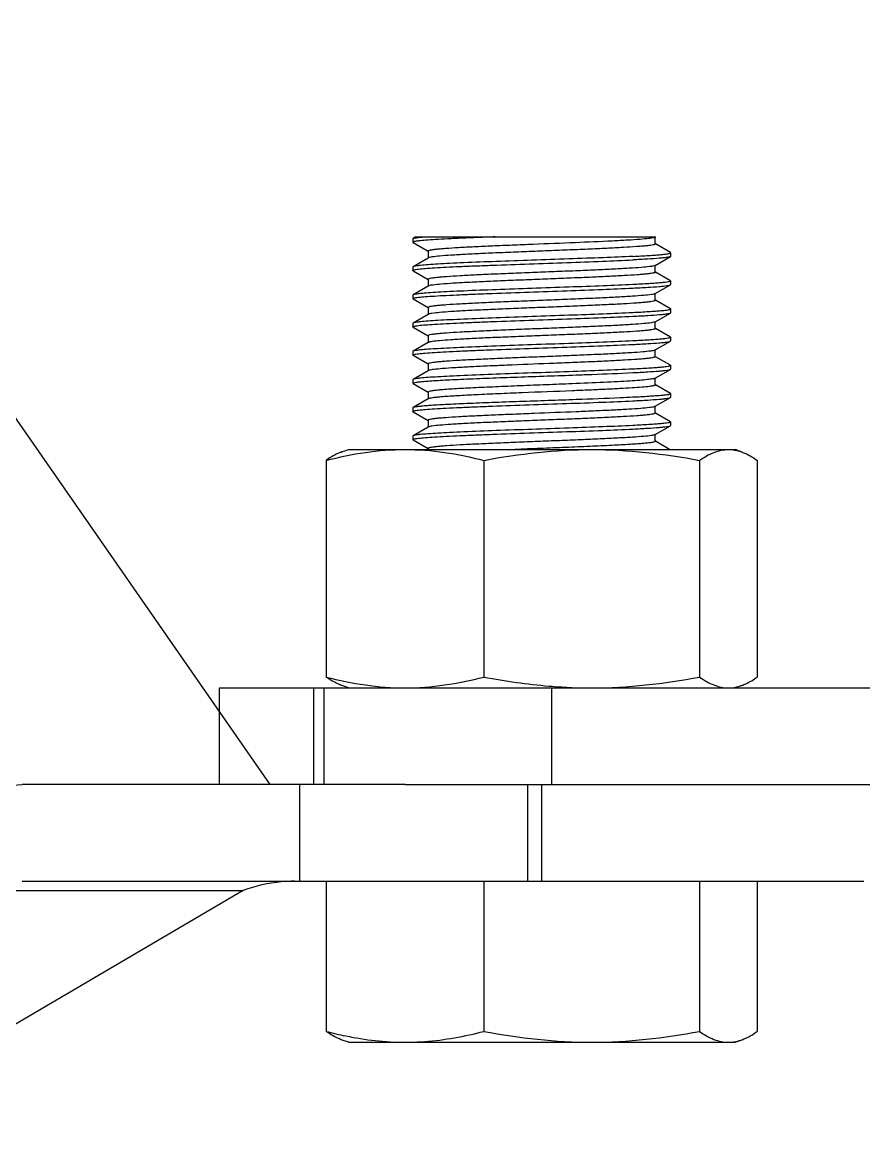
# Model space of a CAD drawing. Extents: x 1031190 to 1725648, y 733081 to 1571294.
# Drawn here: x 1169845 to 1170452, y 1251487 to 1252285 of the extents above; entities that cross this region are included whole.
import ezdxf

# ---------------------------------------------------------------- set-up
doc = ezdxf.new("R2010")
doc.units = 0
doc.header["$LTSCALE"] = 1000
doc.header["$MEASUREMENT"] = 0
doc.styles.get("Standard").update_dxf_attribs({"font": 'gbenor.shx', "bigfont": 'gbcbig.shx'})
doc.dimstyles.get("Standard").update_dxf_attribs({"dimtxt": 0.18, "dimasz": 0.18, "dimexe": 0.18, "dimexo": 0.0625, "dimgap": 0.09, "dimtad": 0, "dimtih": 1, "dimtoh": 1, "dimdec": 4, "dimzin": 0, "dimdsep": 46, "dimtxsty": 'Standard', "dimcen": 0.09, "dimadec": 0, "dimazin": 0, "dimtfac": 1, "dimtdec": 4, "dimtofl": 0, "dimtmove": 0, "dimatfit": 3, "dimfxl": 0, "dimtolj": 1, "dimtzin": 0, "dimarcsym": 0})

msp = doc.modelspace()

# ---------------------------------------------------------------- linework, layer by layer
at = {"linetype": 'Continuous'}
for p, q in [((1170129.12, 1252129.97), (1170127.11, 1252128.81)), ((1170129.12, 1252129.97), (1170302.11, 1252129.97)), ((1170301.57, 1252129.65), (1170302.12, 1252129.97)), ((1170301.76, 1252124.79), (1170301.76, 1252129.76)), ((1170126.94, 1252128.62), (1170127.11, 1252128.81)), ((1170126.94, 1252128.62), (1170126.94, 1252126.08)), ((1170127.11, 1252125.89), (1170137.93, 1252119.63)), ((1170312.62, 1252118.65), (1170301.81, 1252124.88)), ((1170137.97, 1252114.74), (1170127.11, 1252108.48)), ((1170137.97, 1252119.71), (1170137.97, 1252114.74)), ((1170138.17, 1252114.85), (1170137.97, 1252114.74)), ((1170301.76, 1252109.44), (1170312.63, 1252115.72)), ((1170312.79, 1252118.45), (1170312.62, 1252118.65)), ((1170312.79, 1252115.92), (1170312.63, 1252115.72)), ((1170312.79, 1252118.45), (1170312.79, 1252115.92)), ((1170127.11, 1252108.48), (1170126.94, 1252108.29)), ((1170126.94, 1252108.29), (1170126.94, 1252105.75)), ((1170127.11, 1252105.56), (1170126.94, 1252105.75)), ((1170127.11, 1252105.56), (1170137.93, 1252099.3)), ((1170301.57, 1252109.33), (1170301.76, 1252109.44)), ((1170301.76, 1252104.46), (1170301.76, 1252109.44)), ((1170137.97, 1252099.38), (1170137.97, 1252094.41)), ((1170312.62, 1252098.32), (1170301.81, 1252104.55)), ((1170312.62, 1252098.32), (1170312.79, 1252098.12)), ((1170312.79, 1252098.12), (1170312.79, 1252095.59)), ((1170137.97, 1252094.41), (1170127.11, 1252088.16)), ((1170138.17, 1252094.52), (1170137.97, 1252094.41)), ((1170138.44, 1252094.65), (1170138.17, 1252094.52)), ((1170301.76, 1252089.11), (1170312.63, 1252095.39)), ((1170312.63, 1252095.39), (1170312.79, 1252095.59)), ((1170127.11, 1252088.16), (1170126.94, 1252087.96)), ((1170126.94, 1252087.96), (1170126.94, 1252085.43)), ((1170127.11, 1252085.23), (1170126.94, 1252085.43)), ((1170127.11, 1252085.23), (1170137.93, 1252078.97)), ((1170301.57, 1252089), (1170301.76, 1252089.11)), ((1170301.76, 1252084.14), (1170301.76, 1252089.11)), ((1170312.62, 1252077.99), (1170301.81, 1252084.22)), ((1170137.97, 1252074.08), (1170127.11, 1252067.83)), ((1170137.97, 1252079.05), (1170137.97, 1252074.08)), ((1170138.17, 1252074.19), (1170137.97, 1252074.08)), ((1170301.76, 1252068.78), (1170312.63, 1252075.07)), ((1170312.62, 1252077.99), (1170312.79, 1252077.8)), ((1170312.63, 1252075.07), (1170312.79, 1252075.26)), ((1170312.79, 1252077.8), (1170312.79, 1252075.26)), ((1170127.11, 1252067.83), (1170126.94, 1252067.63)), ((1170126.94, 1252067.63), (1170126.94, 1252065.1)), ((1170301.57, 1252068.67), (1170301.76, 1252068.78)), ((1170301.76, 1252063.81), (1170301.76, 1252068.78)), ((1170127.11, 1252064.9), (1170126.94, 1252065.1)), ((1170127.11, 1252064.9), (1170137.93, 1252058.64)), ((1170137.97, 1252058.73), (1170137.97, 1252053.76)), ((1170312.62, 1252057.66), (1170301.81, 1252063.89)), ((1170312.62, 1252057.66), (1170312.79, 1252057.47)), ((1170137.97, 1252053.76), (1170127.11, 1252047.5)), ((1170138.17, 1252053.87), (1170137.97, 1252053.76)), ((1170301.76, 1252048.45), (1170312.63, 1252054.74)), ((1170312.63, 1252054.74), (1170312.79, 1252054.93)), ((1170312.79, 1252057.47), (1170312.79, 1252054.93)), ((1170127.11, 1252047.5), (1170126.94, 1252047.3)), ((1170126.94, 1252047.3), (1170126.94, 1252044.77)), ((1170127.11, 1252044.57), (1170126.94, 1252044.77)), ((1170127.11, 1252044.57), (1170137.93, 1252038.32)), ((1170301.57, 1252048.34), (1170301.45, 1252048.28)), ((1170301.57, 1252048.34), (1170301.76, 1252048.45)), ((1170301.76, 1252043.48), (1170301.76, 1252048.45)), ((1170312.62, 1252037.34), (1170301.81, 1252043.56)), ((1170137.97, 1252038.4), (1170137.97, 1252033.43)), ((1170301.76, 1252028.12), (1170312.63, 1252034.41)), ((1170312.62, 1252037.34), (1170312.79, 1252037.14)), ((1170312.63, 1252034.41), (1170312.79, 1252034.61)), ((1170312.79, 1252037.14), (1170312.79, 1252034.61)), ((1170127.11, 1252027.17), (1170126.94, 1252026.98)), ((1170126.94, 1252026.98), (1170126.94, 1252024.44)), ((1170137.97, 1252033.43), (1170127.11, 1252027.17)), ((1170138.17, 1252033.54), (1170137.97, 1252033.43)), ((1170301.57, 1252028.01), (1170301.76, 1252028.12)), ((1170301.76, 1252023.15), (1170301.76, 1252028.12)), ((1170127.11, 1252024.25), (1170126.94, 1252024.44)), ((1170127.11, 1252024.25), (1170137.93, 1252017.99)), ((1170137.97, 1252018.07), (1170137.97, 1252013.1)), ((1170312.62, 1252017.01), (1170301.81, 1252023.24)), ((1170137.97, 1252013.1), (1170127.11, 1252006.84)), ((1170138.17, 1252013.21), (1170137.97, 1252013.1)), ((1170301.76, 1252007.8), (1170312.63, 1252014.08)), ((1170312.62, 1252017.01), (1170312.79, 1252016.81)), ((1170312.63, 1252014.08), (1170312.79, 1252014.28)), ((1170312.79, 1252016.81), (1170312.79, 1252014.28)), ((1170127.11, 1252006.84), (1170126.94, 1252006.65)), ((1170126.94, 1252006.65), (1170126.94, 1252004.11)), ((1170127.11, 1252003.92), (1170126.94, 1252004.11)), ((1170127.11, 1252003.92), (1170137.93, 1251997.66)), ((1170301.57, 1252007.69), (1170301.76, 1252007.8)), ((1170301.76, 1252002.82), (1170301.76, 1252007.8)), ((1170312.62, 1251996.68), (1170301.81, 1252002.91)), ((1170137.97, 1251997.74), (1170137.97, 1251992.77)), ((1170312.62, 1251996.68), (1170312.79, 1251996.48)), ((1170312.63, 1251993.75), (1170312.79, 1251993.95)), ((1170312.79, 1251996.48), (1170312.79, 1251993.95)), ((1170127.11, 1251986.52), (1170126.94, 1251986.32)), ((1170126.94, 1251986.32), (1170126.94, 1251983.79)), ((1170137.97, 1251992.77), (1170127.11, 1251986.52)), ((1170138.17, 1251992.88), (1170137.97, 1251992.77)), ((1170301.57, 1251987.36), (1170301.76, 1251987.47)), ((1170301.76, 1251987.47), (1170312.63, 1251993.75)), ((1170301.76, 1251982.5), (1170301.76, 1251987.47)), ((1170127.11, 1251983.59), (1170126.94, 1251983.79)), ((1170127.11, 1251983.59), (1170137.93, 1251977.33)), ((1170312.13, 1251976.64), (1170301.81, 1251982.58)), ((1170075.35, 1251974.77), (1170080.47, 1251976.64)), ((1170080.47, 1251976.64), (1170359.26, 1251976.64)), ((1170137.97, 1251977.41), (1170137.97, 1251976.64)), ((1170364.39, 1251974.77), (1170359.26, 1251976.64)), ((1170064.39, 1251968.79), (1170064.39, 1251812.57)), ((1170178.21, 1251968.79), (1170178.21, 1251812.57)), ((1170333.68, 1251968.79), (1170333.68, 1251812.57)), ((1170375.34, 1251968.79), (1170375.34, 1251812.57)), ((1169987.55, 1251804.72), (1170510.27, 1251804.72)), ((1169987.55, 1251735.03), (1169987.55, 1251804.72)), ((1170055.59, 1251735.03), (1170055.59, 1251804.72)), ((1170062.77, 1251804.72), (1170062.77, 1251735.03)), ((1170080.47, 1251804.72), (1170075.35, 1251806.59)), ((1170227.04, 1251804.72), (1170227.04, 1251735.03)), ((1170359.26, 1251804.72), (1170364.39, 1251806.59)), ((1170121.57, 1251735.03), (1169845.17, 1251735.03)), ((1170045.44, 1251665.33), (1170045.44, 1251735.03)), ((1170121.57, 1251735.03), (1170510.27, 1251735.03)), ((1170209.72, 1251735.03), (1170209.72, 1251665.33)), ((1170219.87, 1251665.33), (1170219.87, 1251735.03)), ((1169845.17, 1251665.33), (1170452.19, 1251665.33)), ((1170064.39, 1251665.33), (1170064.39, 1251557.02)), ((1170178.21, 1251665.33), (1170178.21, 1251557.02)), ((1170333.68, 1251665.33), (1170333.68, 1251557.02)), ((1170375.34, 1251665.33), (1170375.34, 1251557.02)), ((1170004.66, 1251658.53), (1169712.57, 1251487.42)), ((1169833.56, 1251658.53), (1170004.66, 1251658.53)), ((1170080.47, 1251549.17), (1170075.35, 1251551.04)), ((1170080.48, 1251549.17), (1170359.26, 1251549.17)), ((1170359.26, 1251549.17), (1170364.39, 1251551.04))]:
    msp.add_line(p, q, dxfattribs=at)
for centre, radius, start, end in [((1170257.56, 1252191.84), 387.17, 265.19353, 265.48987), ((1170256.14, 1252171.48), 366.76, 265.46181, 269.96998)]:
    msp.add_arc(centre, radius, start, end, dxfattribs=at)
for points, knots in [([(1170186.36, 1252129.97), (1170182.16, 1252129.81), (1170174.11, 1252129.5), (1170162.64, 1252129.03), (1170152.46, 1252128.55), (1170143.79, 1252128.08), (1170136.85, 1252127.61), (1170132.18, 1252127.2), (1170129.47, 1252126.85), (1170128.12, 1252126.61), (1170127.39, 1252126.43), (1170126.94, 1252126.2), (1170126.94, 1252126.08)], [0, 0, 0, 0, 0.211213, 0.405075, 0.577151, 0.723639, 0.84124, 0.927369, 0.958032, 0.980246, 0.994009, 1, 1, 1, 1]), ([(1170127.11, 1252128.81), (1170127.37, 1252128.97), (1170128.22, 1252129.16), (1170130.82, 1252129.61), (1170133.16, 1252129.82), (1170134.95, 1252129.97)], [0, 0, 0, 0, 0.115704, 0.32127, 1, 1, 1, 1]), ([(1170300.84, 1252129.39), (1170299.63, 1252129.07), (1170296.26, 1252128.66), (1170289.95, 1252128.08), (1170281.19, 1252127.51), (1170265.6, 1252126.67), (1170242.86, 1252125.7), (1170218.78, 1252124.75), (1170198.89, 1252123.96), (1170184.73, 1252123.37), (1170171.79, 1252122.78), (1170160.52, 1252122.19), (1170152.36, 1252121.68), (1170146.97, 1252121.25), (1170143.84, 1252120.95), (1170141.42, 1252120.67), (1170139.58, 1252120.37), (1170138.6, 1252120.14), (1170137.97, 1252119.87), (1170137.97, 1252119.71)], [0, 0, 0, 0, 0.022892, 0.062149, 0.116485, 0.184035, 0.349034, 0.53441, 0.626761, 0.714589, 0.794837, 0.864719, 0.921811, 0.944929, 0.96415, 0.979322, 0.990328, 0.997134, 1, 1, 1, 1]), ([(1170301.57, 1252129.65), (1170301.53, 1252129.63), (1170301.29, 1252129.51), (1170301.04, 1252129.44), (1170300.84, 1252129.39)], [0, 0, 0, 0, 0.189122, 1, 1, 1, 1]), ([(1170126.94, 1252126.08), (1170126.94, 1252126.05), (1170126.99, 1252125.96), (1170127.06, 1252125.91), (1170127.11, 1252125.89)], [0, 0, 0, 0, 0.399347, 1, 1, 1, 1]), ([(1170301.76, 1252124.79), (1170301.76, 1252124.63), (1170301.09, 1252124.35), (1170300.07, 1252124.12), (1170298.13, 1252123.81), (1170295.57, 1252123.52), (1170292.28, 1252123.21), (1170286.6, 1252122.77), (1170278.04, 1252122.25), (1170266.24, 1252121.64), (1170252.74, 1252121.04), (1170238.02, 1252120.43), (1170222.64, 1252119.82), (1170207.16, 1252119.21), (1170192.15, 1252118.6), (1170178.15, 1252117.99), (1170165.69, 1252117.39), (1170155.21, 1252116.8), (1170147.13, 1252116.19), (1170141.99, 1252115.71), (1170139.32, 1252115.23), (1170138.45, 1252115.01), (1170138.17, 1252114.85)], [0, 0, 0, 0, 0.002979, 0.01011, 0.021657, 0.037568, 0.057721, 0.081935, 0.141646, 0.214533, 0.297927, 0.388772, 0.483731, 0.57932, 0.672029, 0.758455, 0.835426, 0.900125, 0.95019, 0.983823, 0.994112, 1, 1, 1, 1]), ([(1170285.58, 1252115.91), (1170278.48, 1252115.56), (1170263.08, 1252114.91), (1170238.84, 1252114.03), (1170213.05, 1252113.14), (1170187.81, 1252112.25), (1170168.08, 1252111.48), (1170154.12, 1252110.84), (1170145.53, 1252110.39), (1170138.48, 1252109.93), (1170133.06, 1252109.52), (1170129.5, 1252109.03), (1170127.63, 1252108.79), (1170127.11, 1252108.48)], [0, 0, 0, 0, 0.134252, 0.291373, 0.458536, 0.622095, 0.768682, 0.831793, 0.886343, 0.931217, 0.965509, 0.98855, 1, 1, 1, 1]), ([(1170285.58, 1252115.91), (1170289.43, 1252116.1), (1170294.85, 1252116.39), (1170301.56, 1252116.84), (1170305.46, 1252117.15), (1170308.48, 1252117.45), (1170310.8, 1252117.75), (1170311.97, 1252118.01), (1170312.79, 1252118.27), (1170312.79, 1252118.45)], [0, 0, 0, 0, 0.42187, 0.59314, 0.735705, 0.848286, 0.929875, 0.980006, 1, 1, 1, 1]), ([(1170312.63, 1252115.72), (1170312.36, 1252115.57), (1170311.49, 1252115.37), (1170309.86, 1252115.08), (1170307.48, 1252114.81), (1170302.9, 1252114.38), (1170295.51, 1252113.89), (1170289.17, 1252113.55), (1170285.58, 1252113.38)], [0, 0, 0, 0, 0.034368, 0.095688, 0.183981, 0.298624, 0.6033, 1, 1, 1, 1]), ([(1170126.94, 1252105.75), (1170126.94, 1252105.87), (1170127.36, 1252106.09), (1170128.07, 1252106.27), (1170129.36, 1252106.51), (1170131.98, 1252106.85), (1170136.46, 1252107.25), (1170143.14, 1252107.71), (1170151.5, 1252108.17), (1170161.33, 1252108.64), (1170172.43, 1252109.11), (1170189.04, 1252109.75), (1170211.01, 1252110.53), (1170237.47, 1252111.44), (1170262.41, 1252112.35), (1170278.28, 1252113.02), (1170285.58, 1252113.38)], [0, 0, 0, 0, 0.002173, 0.007141, 0.015151, 0.026213, 0.057299, 0.099789, 0.152784, 0.215146, 0.28553, 0.362415, 0.528944, 0.700408, 0.86206, 1, 1, 1, 1]), ([(1170301.57, 1252109.33), (1170301.29, 1252109.16), (1170300.42, 1252108.95), (1170297.75, 1252108.47), (1170292.62, 1252107.98), (1170284.53, 1252107.38), (1170274.06, 1252106.79), (1170261.6, 1252106.18), (1170247.6, 1252105.58), (1170232.59, 1252104.97), (1170217.1, 1252104.36), (1170201.72, 1252103.75), (1170187.01, 1252103.14), (1170173.5, 1252102.53), (1170161.7, 1252101.93), (1170153.13, 1252101.4), (1170147.46, 1252100.96), (1170144.16, 1252100.66), (1170141.61, 1252100.37), (1170139.66, 1252100.06), (1170138.64, 1252099.82), (1170137.97, 1252099.55), (1170137.97, 1252099.38)], [0, 0, 0, 0, 0.005873, 0.016149, 0.049758, 0.099805, 0.164491, 0.241457, 0.327882, 0.420596, 0.516193, 0.611164, 0.702021, 0.785429, 0.858328, 0.91805, 0.94227, 0.962424, 0.97834, 0.989887, 0.997022, 1, 1, 1, 1]), ([(1170301.76, 1252104.46), (1170301.76, 1252104.3), (1170301.11, 1252104.03), (1170300.11, 1252103.8), (1170298.22, 1252103.49), (1170295.72, 1252103.2), (1170292.51, 1252102.9), (1170286.97, 1252102.47), (1170278.59, 1252101.95), (1170267.05, 1252101.36), (1170253.81, 1252100.76), (1170239.35, 1252100.16), (1170224.2, 1252099.55), (1170208.89, 1252098.95), (1170193.97, 1252098.35), (1170179.98, 1252097.75), (1170167.42, 1252097.15), (1170156.75, 1252096.55), (1170148.32, 1252096), (1170142.49, 1252095.38), (1170139.43, 1252095.01), (1170138.44, 1252094.65)], [0, 0, 0, 0, 0.002924, 0.0099, 0.021186, 0.036743, 0.056446, 0.080134, 0.138588, 0.210032, 0.291918, 0.381318, 0.475031, 0.569704, 0.661945, 0.748452, 0.826132, 0.892206, 0.944323, 0.980649, 1, 1, 1, 1]), ([(1170312.79, 1252098.12), (1170312.79, 1252097.94), (1170311.97, 1252097.69), (1170310.8, 1252097.43), (1170308.48, 1252097.12), (1170305.46, 1252096.82), (1170301.55, 1252096.51), (1170294.85, 1252096.06), (1170289.43, 1252095.77), (1170285.58, 1252095.58)], [0, 0, 0, 0, 0.020035, 0.0702, 0.151811, 0.264397, 0.406958, 0.578212, 1, 1, 1, 1]), ([(1170126.94, 1252085.43), (1170126.94, 1252085.54), (1170127.37, 1252085.76), (1170128.07, 1252085.94), (1170129.37, 1252086.18), (1170131.98, 1252086.52), (1170136.47, 1252086.93), (1170143.15, 1252087.38), (1170151.51, 1252087.85), (1170161.34, 1252088.31), (1170172.43, 1252088.78), (1170189.05, 1252089.43), (1170211.02, 1252090.2), (1170237.47, 1252091.12), (1170262.42, 1252092.02), (1170278.28, 1252092.69), (1170285.58, 1252093.05)], [0, 0, 0, 0, 0.002178, 0.007152, 0.015169, 0.026237, 0.057333, 0.09983, 0.15283, 0.215192, 0.285574, 0.362456, 0.52898, 0.700433, 0.86207, 1, 1, 1, 1]), ([(1170285.58, 1252095.58), (1170278.48, 1252095.23), (1170263.08, 1252094.59), (1170238.84, 1252093.7), (1170213.05, 1252092.81), (1170187.82, 1252091.92), (1170168.08, 1252091.15), (1170154.12, 1252090.51), (1170145.53, 1252090.06), (1170138.48, 1252089.6), (1170133.06, 1252089.2), (1170129.5, 1252088.7), (1170127.63, 1252088.46), (1170127.11, 1252088.16)], [0, 0, 0, 0, 0.134248, 0.291365, 0.458529, 0.622083, 0.768673, 0.831788, 0.88634, 0.931214, 0.965507, 0.988548, 1, 1, 1, 1]), ([(1170285.58, 1252093.05), (1170289.17, 1252093.23), (1170295.51, 1252093.56), (1170302.9, 1252094.06), (1170307.48, 1252094.48), (1170309.86, 1252094.75), (1170311.49, 1252095.04), (1170312.36, 1252095.24), (1170312.63, 1252095.39)], [0, 0, 0, 0, 0.396702, 0.701374, 0.816021, 0.904313, 0.965635, 1, 1, 1, 1]), ([(1170301.57, 1252089), (1170301.29, 1252088.84), (1170300.42, 1252088.62), (1170297.75, 1252088.14), (1170292.62, 1252087.65), (1170284.53, 1252087.05), (1170274.06, 1252086.46), (1170261.6, 1252085.85), (1170247.6, 1252085.25), (1170232.59, 1252084.64), (1170217.1, 1252084.03), (1170201.72, 1252083.42), (1170187.01, 1252082.81), (1170173.5, 1252082.2), (1170161.7, 1252081.6), (1170153.13, 1252081.07), (1170147.46, 1252080.64), (1170144.16, 1252080.33), (1170141.61, 1252080.04), (1170139.66, 1252079.73), (1170138.64, 1252079.49), (1170137.97, 1252079.22), (1170137.97, 1252079.05)], [0, 0, 0, 0, 0.005875, 0.016149, 0.049759, 0.099805, 0.164492, 0.241457, 0.327882, 0.420594, 0.516191, 0.611162, 0.702019, 0.785427, 0.858326, 0.918049, 0.942268, 0.962424, 0.978338, 0.989888, 0.99702, 1, 1, 1, 1]), ([(1170301.76, 1252084.14), (1170301.76, 1252083.97), (1170301.09, 1252083.7), (1170300.07, 1252083.46), (1170298.13, 1252083.15), (1170295.57, 1252082.86), (1170292.28, 1252082.55), (1170286.6, 1252082.12), (1170278.04, 1252081.59), (1170266.24, 1252080.99), (1170252.74, 1252080.38), (1170238.02, 1252079.77), (1170222.64, 1252079.16), (1170207.16, 1252078.55), (1170192.15, 1252077.94), (1170178.15, 1252077.34), (1170165.69, 1252076.73), (1170155.21, 1252076.14), (1170147.13, 1252075.54), (1170141.99, 1252075.05), (1170139.32, 1252074.57), (1170138.45, 1252074.36), (1170138.17, 1252074.19)], [0, 0, 0, 0, 0.002979, 0.01011, 0.021657, 0.037569, 0.057721, 0.081935, 0.141646, 0.214533, 0.297927, 0.388772, 0.483732, 0.579321, 0.67203, 0.758455, 0.835427, 0.900125, 0.95019, 0.983823, 0.994112, 1, 1, 1, 1]), ([(1170285.58, 1252075.26), (1170278.48, 1252074.91), (1170263.08, 1252074.26), (1170238.84, 1252073.37), (1170213.05, 1252072.48), (1170187.82, 1252071.59), (1170168.08, 1252070.82), (1170154.12, 1252070.18), (1170145.53, 1252069.73), (1170138.48, 1252069.27), (1170133.06, 1252068.87), (1170129.5, 1252068.37), (1170127.63, 1252068.13), (1170127.11, 1252067.83)], [0, 0, 0, 0, 0.134249, 0.291363, 0.458528, 0.622088, 0.768678, 0.831792, 0.886344, 0.931218, 0.96551, 0.98855, 1, 1, 1, 1]), ([(1170312.79, 1252077.8), (1170312.79, 1252077.61), (1170311.97, 1252077.36), (1170310.8, 1252077.1), (1170308.48, 1252076.79), (1170305.46, 1252076.49), (1170301.55, 1252076.18), (1170294.85, 1252075.73), (1170289.43, 1252075.45), (1170285.58, 1252075.26)], [0, 0, 0, 0, 0.020036, 0.070205, 0.151815, 0.264402, 0.40696, 0.57821, 1, 1, 1, 1]), ([(1170285.58, 1252072.72), (1170289.17, 1252072.9), (1170295.51, 1252073.24), (1170302.9, 1252073.73), (1170307.48, 1252074.15), (1170309.86, 1252074.43), (1170311.49, 1252074.71), (1170312.36, 1252074.91), (1170312.63, 1252075.07)], [0, 0, 0, 0, 0.396701, 0.701381, 0.816026, 0.904316, 0.965635, 1, 1, 1, 1]), ([(1170126.94, 1252065.1), (1170126.94, 1252065.21), (1170127.37, 1252065.44), (1170128.07, 1252065.61), (1170129.36, 1252065.85), (1170131.98, 1252066.19), (1170136.46, 1252066.6), (1170143.15, 1252067.05), (1170151.5, 1252067.52), (1170161.33, 1252067.98), (1170172.43, 1252068.45), (1170189.05, 1252069.1), (1170211.02, 1252069.88), (1170237.47, 1252070.79), (1170262.42, 1252071.7), (1170278.28, 1252072.36), (1170285.58, 1252072.72)], [0, 0, 0, 0, 0.002176, 0.007147, 0.015161, 0.026226, 0.057318, 0.099812, 0.152812, 0.215177, 0.285562, 0.362446, 0.528971, 0.70043, 0.86207, 1, 1, 1, 1]), ([(1170301.57, 1252068.67), (1170301.29, 1252068.51), (1170300.42, 1252068.29), (1170297.75, 1252067.81), (1170292.62, 1252067.33), (1170284.53, 1252066.72), (1170274.06, 1252066.13), (1170261.6, 1252065.53), (1170247.6, 1252064.92), (1170232.59, 1252064.31), (1170217.1, 1252063.7), (1170201.72, 1252063.09), (1170187.01, 1252062.48), (1170173.5, 1252061.87), (1170161.7, 1252061.27), (1170153.13, 1252060.75), (1170147.46, 1252060.31), (1170144.16, 1252060), (1170141.61, 1252059.71), (1170139.66, 1252059.4), (1170138.64, 1252059.16), (1170137.97, 1252058.89), (1170137.97, 1252058.73)], [0, 0, 0, 0, 0.005873, 0.016149, 0.049758, 0.099805, 0.164491, 0.241456, 0.327881, 0.420594, 0.516191, 0.611162, 0.702019, 0.785427, 0.858327, 0.918049, 0.942268, 0.962424, 0.978339, 0.989888, 0.997022, 1, 1, 1, 1]), ([(1170301.76, 1252063.81), (1170301.76, 1252063.65), (1170301.09, 1252063.37), (1170300.07, 1252063.13), (1170298.13, 1252062.82), (1170295.57, 1252062.53), (1170292.28, 1252062.23), (1170286.6, 1252061.79), (1170278.04, 1252061.26), (1170266.24, 1252060.66), (1170252.74, 1252060.05), (1170238.02, 1252059.45), (1170222.64, 1252058.84), (1170207.16, 1252058.23), (1170192.15, 1252057.62), (1170178.15, 1252057.01), (1170165.69, 1252056.4), (1170155.21, 1252055.81), (1170147.13, 1252055.21), (1170141.99, 1252054.72), (1170139.32, 1252054.24), (1170138.45, 1252054.03), (1170138.17, 1252053.87)], [0, 0, 0, 0, 0.002979, 0.010111, 0.021657, 0.037569, 0.057721, 0.081936, 0.141647, 0.214533, 0.297928, 0.388772, 0.483731, 0.57932, 0.672029, 0.758454, 0.835426, 0.900125, 0.95019, 0.983823, 0.99411, 1, 1, 1, 1]), ([(1170126.94, 1252044.77), (1170126.94, 1252044.88), (1170127.36, 1252045.11), (1170128.07, 1252045.28), (1170129.36, 1252045.53), (1170131.98, 1252045.86), (1170136.46, 1252046.27), (1170143.14, 1252046.73), (1170151.5, 1252047.19), (1170161.33, 1252047.66), (1170172.43, 1252048.13), (1170189.04, 1252048.77), (1170211.01, 1252049.55), (1170237.47, 1252050.46), (1170262.41, 1252051.37), (1170278.28, 1252052.03), (1170285.58, 1252052.39)], [0, 0, 0, 0, 0.002173, 0.007141, 0.015152, 0.026215, 0.057302, 0.099793, 0.152787, 0.215148, 0.285531, 0.362416, 0.528944, 0.700406, 0.862059, 1, 1, 1, 1]), ([(1170285.58, 1252054.93), (1170278.48, 1252054.58), (1170263.08, 1252053.93), (1170238.84, 1252053.04), (1170213.05, 1252052.15), (1170187.81, 1252051.26), (1170168.08, 1252050.5), (1170154.12, 1252049.85), (1170145.53, 1252049.4), (1170138.48, 1252048.94), (1170133.06, 1252048.54), (1170129.5, 1252048.05), (1170127.63, 1252047.8), (1170127.11, 1252047.5)], [0, 0, 0, 0, 0.134252, 0.291373, 0.458536, 0.622093, 0.768681, 0.831792, 0.886342, 0.931216, 0.965508, 0.988549, 1, 1, 1, 1]), ([(1170312.79, 1252057.47), (1170312.79, 1252057.29), (1170311.97, 1252057.03), (1170310.8, 1252056.77), (1170308.48, 1252056.46), (1170305.46, 1252056.16), (1170301.56, 1252055.85), (1170294.85, 1252055.4), (1170289.43, 1252055.12), (1170285.58, 1252054.93)], [0, 0, 0, 0, 0.019992, 0.07012, 0.151708, 0.264289, 0.406858, 0.578132, 1, 1, 1, 1]), ([(1170285.58, 1252052.39), (1170289.17, 1252052.57), (1170295.51, 1252052.91), (1170302.9, 1252053.4), (1170307.48, 1252053.82), (1170309.86, 1252054.1), (1170311.49, 1252054.38), (1170312.36, 1252054.58), (1170312.63, 1252054.74)], [0, 0, 0, 0, 0.396698, 0.701379, 0.816025, 0.904316, 0.965635, 1, 1, 1, 1]), ([(1170301.45, 1252048.28), (1170300.57, 1252047.88), (1170297.64, 1252047.56), (1170292.06, 1252046.9), (1170283.77, 1252046.37), (1170273.21, 1252045.75), (1170260.7, 1252045.16), (1170246.7, 1252044.55), (1170231.73, 1252043.95), (1170216.34, 1252043.34), (1170201.06, 1252042.74), (1170186.48, 1252042.13), (1170173.1, 1252041.53), (1170161.42, 1252040.93), (1170152.95, 1252040.41), (1170147.34, 1252039.97), (1170144.09, 1252039.67), (1170141.56, 1252039.38), (1170139.64, 1252039.07), (1170138.63, 1252038.83), (1170137.97, 1252038.56), (1170137.97, 1252038.4)], [0, 0, 0, 0, 0.017708, 0.05266, 0.103733, 0.169109, 0.246432, 0.332901, 0.425384, 0.520527, 0.614878, 0.705016, 0.787672, 0.859852, 0.918947, 0.942904, 0.962836, 0.978574, 0.989993, 0.997048, 1, 1, 1, 1]), ([(1170301.76, 1252043.48), (1170301.76, 1252043.32), (1170301.12, 1252043.05), (1170300.13, 1252042.82), (1170298.27, 1252042.51), (1170295.81, 1252042.23), (1170292.64, 1252041.93), (1170287.18, 1252041.5), (1170278.91, 1252040.99), (1170267.51, 1252040.39), (1170254.43, 1252039.8), (1170240.12, 1252039.2), (1170220.09, 1252038.4), (1170200.17, 1252037.63), (1170181.06, 1252036.81), (1170168.45, 1252036.22), (1170157.67, 1252035.62), (1170149.06, 1252035.06), (1170142.98, 1252034.46), (1170139.76, 1252034.07), (1170138.66, 1252033.74)], [0, 0, 0, 0, 0.002894, 0.009781, 0.02092, 0.036276, 0.055728, 0.079118, 0.13686, 0.207489, 0.288521, 0.377101, 0.470105, 0.65622, 0.742765, 0.820836, 0.887682, 0.940956, 0.978809, 1, 1, 1, 1]), ([(1170285.58, 1252034.6), (1170278.48, 1252034.25), (1170263.08, 1252033.6), (1170238.84, 1252032.71), (1170213.05, 1252031.82), (1170187.82, 1252030.93), (1170168.08, 1252030.17), (1170154.12, 1252029.53), (1170145.53, 1252029.08), (1170138.48, 1252028.61), (1170133.06, 1252028.21), (1170129.5, 1252027.72), (1170127.63, 1252027.47), (1170127.11, 1252027.17)], [0, 0, 0, 0, 0.134247, 0.291362, 0.458526, 0.62208, 0.768671, 0.831786, 0.886339, 0.931214, 0.965507, 0.988549, 1, 1, 1, 1]), ([(1170312.79, 1252037.14), (1170312.79, 1252036.96), (1170311.97, 1252036.7), (1170310.8, 1252036.44), (1170308.48, 1252036.14), (1170305.46, 1252035.83), (1170301.55, 1252035.52), (1170294.85, 1252035.08), (1170289.43, 1252034.79), (1170285.58, 1252034.6)], [0, 0, 0, 0, 0.020043, 0.070215, 0.15183, 0.264417, 0.406977, 0.578226, 1, 1, 1, 1]), ([(1170285.58, 1252032.06), (1170289.17, 1252032.24), (1170295.51, 1252032.58), (1170302.9, 1252033.07), (1170307.48, 1252033.5), (1170309.86, 1252033.77), (1170311.49, 1252034.05), (1170312.36, 1252034.25), (1170312.63, 1252034.41)], [0, 0, 0, 0, 0.396703, 0.701376, 0.816022, 0.904313, 0.965635, 1, 1, 1, 1]), ([(1170126.94, 1252024.44), (1170126.94, 1252024.68), (1170128.11, 1252024.93), (1170129.66, 1252025.27), (1170132.86, 1252025.61), (1170136.97, 1252025.97), (1170142.27, 1252026.34), (1170148.56, 1252026.7), (1170155.81, 1252027.07), (1170167.07, 1252027.58), (1170182.7, 1252028.2), (1170202.72, 1252028.93), (1170223.64, 1252029.65), (1170237.77, 1252030.15), (1170244.8, 1252030.4)], [0, 0, 0, 0, 0.006089, 0.021965, 0.047862, 0.083507, 0.128456, 0.182129, 0.243816, 0.312711, 0.468386, 0.640968, 0.821337, 1, 1, 1, 1]), ([(1170301.57, 1252028.01), (1170301.02, 1252027.7), (1170299.11, 1252027.42), (1170295.47, 1252026.9), (1170289.97, 1252026.47), (1170282.86, 1252025.97), (1170274.24, 1252025.49), (1170260.41, 1252024.81), (1170249.46, 1252024.34), (1170241.84, 1252024.03)], [0, 0, 0, 0, 0.031519, 0.093975, 0.186286, 0.30637, 0.451441, 0.618071, 1, 1, 1, 1]), ([(1170244.8, 1252030.4), (1170248.56, 1252030.54), (1170262.15, 1252031.04), (1170275.74, 1252031.58), (1170285.58, 1252032.06)], [0, 0, 0, 0, 0.276123, 1, 1, 1, 1]), ([(1170241.84, 1252024.03), (1170235.64, 1252023.78), (1170223.19, 1252023.28), (1170204.75, 1252022.56), (1170187.11, 1252021.83), (1170171.2, 1252021.11), (1170159.41, 1252020.49), (1170151.48, 1252019.97), (1170146.81, 1252019.6), (1170143.19, 1252019.25), (1170140.38, 1252018.89), (1170138.98, 1252018.58), (1170137.97, 1252018.29), (1170137.97, 1252018.07)], [0, 0, 0, 0, 0.178582, 0.358861, 0.531361, 0.686977, 0.817516, 0.87118, 0.916131, 0.951795, 0.977729, 0.993682, 1, 1, 1, 1]), ([(1170241.84, 1252018.95), (1170229.85, 1252018.46), (1170212.06, 1252017.77), (1170188.98, 1252016.83), (1170173.37, 1252016.14), (1170160.04, 1252015.44), (1170150.66, 1252014.85), (1170144.78, 1252014.33), (1170141.71, 1252014), (1170139.61, 1252013.65), (1170138.51, 1252013.41), (1170138.17, 1252013.21)], [0, 0, 0, 0, 0.346507, 0.514134, 0.666976, 0.797572, 0.89956, 0.938228, 0.96803, 0.988654, 1, 1, 1, 1]), ([(1170301.76, 1252023.15), (1170301.76, 1252023.03), (1170301.31, 1252022.78), (1170300.54, 1252022.58), (1170299.16, 1252022.32), (1170296.37, 1252021.95), (1170291.6, 1252021.5), (1170284.51, 1252021), (1170275.72, 1252020.49), (1170265.46, 1252019.97), (1170254, 1252019.46), (1170246, 1252019.12), (1170241.84, 1252018.95)], [0, 0, 0, 0, 0.006256, 0.020361, 0.043043, 0.074306, 0.161877, 0.280955, 0.428478, 0.600577, 0.792785, 1, 1, 1, 1]), ([(1170126.94, 1252004.11), (1170126.94, 1252004.23), (1170127.36, 1252004.45), (1170128.07, 1252004.63), (1170129.36, 1252004.87), (1170131.98, 1252005.21), (1170136.46, 1252005.61), (1170143.14, 1252006.07), (1170151.5, 1252006.53), (1170161.33, 1252007), (1170172.43, 1252007.47), (1170189.04, 1252008.11), (1170211.01, 1252008.89), (1170237.47, 1252009.8), (1170262.42, 1252010.71), (1170278.28, 1252011.38), (1170285.58, 1252011.74)], [0, 0, 0, 0, 0.002173, 0.007142, 0.015153, 0.026216, 0.057304, 0.099796, 0.152793, 0.215157, 0.285542, 0.362427, 0.528954, 0.700418, 0.862065, 1, 1, 1, 1]), ([(1170244.8, 1252012.61), (1170238, 1252012.36), (1170224.34, 1252011.88), (1170204.06, 1252011.18), (1170184.56, 1252010.48), (1170166.81, 1252009.78), (1170151.68, 1252009.09), (1170141.06, 1252008.49), (1170134.43, 1252007.97), (1170130.99, 1252007.64), (1170128.69, 1252007.28), (1170127.47, 1252007.05), (1170127.11, 1252006.84)], [0, 0, 0, 0, 0.17307, 0.348034, 0.516277, 0.669479, 0.8001, 0.901708, 0.940017, 0.969349, 0.989377, 1, 1, 1, 1]), ([(1170285.58, 1252014.27), (1170282.59, 1252014.12), (1170269, 1252013.5), (1170255.41, 1252012.99), (1170244.8, 1252012.61)], [0, 0, 0, 0, 0.219735, 1, 1, 1, 1]), ([(1170312.79, 1252016.81), (1170312.79, 1252016.63), (1170311.97, 1252016.37), (1170310.8, 1252016.11), (1170308.48, 1252015.81), (1170305.46, 1252015.51), (1170301.55, 1252015.2), (1170294.85, 1252014.75), (1170289.43, 1252014.46), (1170285.58, 1252014.27)], [0, 0, 0, 0, 0.020015, 0.070166, 0.151766, 0.264352, 0.406913, 0.578172, 1, 1, 1, 1]), ([(1170285.58, 1252011.74), (1170289.17, 1252011.91), (1170295.51, 1252012.25), (1170302.9, 1252012.74), (1170307.48, 1252013.17), (1170309.86, 1252013.44), (1170311.49, 1252013.73), (1170312.36, 1252013.93), (1170312.63, 1252014.08)], [0, 0, 0, 0, 0.396699, 0.701381, 0.816026, 0.904317, 0.965635, 1, 1, 1, 1]), ([(1170301.02, 1252007.47), (1170299.89, 1252007.14), (1170296.63, 1252006.74), (1170290.5, 1252006.15), (1170281.86, 1252005.59), (1170271.04, 1252004.99), (1170258.43, 1252004.4), (1170239.33, 1252003.59), (1170219.43, 1252002.81), (1170199.44, 1252002.01), (1170185.16, 1252001.42), (1170172.11, 1252000.82), (1170160.75, 1252000.23), (1170152.51, 1251999.72), (1170147.06, 1251999.29), (1170143.9, 1251998.99), (1170141.45, 1251998.71), (1170139.59, 1251998.4), (1170138.61, 1251998.17), (1170137.97, 1251997.9), (1170137.97, 1251997.74)], [0, 0, 0, 0, 0.021609, 0.059807, 0.113343, 0.180363, 0.25852, 0.345073, 0.531007, 0.62385, 0.712245, 0.793084, 0.863529, 0.921111, 0.944434, 0.963829, 0.979139, 0.990246, 0.997113, 1, 1, 1, 1]), ([(1170301.76, 1252002.82), (1170301.76, 1252002.66), (1170301.09, 1252002.39), (1170300.07, 1252002.15), (1170298.13, 1252001.84), (1170295.57, 1252001.55), (1170292.28, 1252001.24), (1170286.6, 1252000.81), (1170278.04, 1252000.28), (1170266.24, 1251999.68), (1170252.74, 1251999.07), (1170238.02, 1251998.46), (1170222.64, 1251997.85), (1170207.16, 1251997.24), (1170192.15, 1251996.63), (1170178.15, 1251996.03), (1170165.69, 1251995.42), (1170155.21, 1251994.83), (1170147.13, 1251994.23), (1170141.99, 1251993.74), (1170139.32, 1251993.26), (1170138.45, 1251993.04), (1170138.17, 1251992.88)], [0, 0, 0, 0, 0.002978, 0.010111, 0.021657, 0.037569, 0.05772, 0.081936, 0.141647, 0.214533, 0.297928, 0.388772, 0.483731, 0.57932, 0.672029, 0.758455, 0.835427, 0.900125, 0.95019, 0.983823, 0.99411, 1, 1, 1, 1]), ([(1170285.58, 1251993.94), (1170278.48, 1251993.59), (1170263.08, 1251992.95), (1170238.84, 1251992.06), (1170213.05, 1251991.17), (1170187.81, 1251990.28), (1170168.08, 1251989.51), (1170154.12, 1251988.87), (1170145.53, 1251988.42), (1170138.48, 1251987.96), (1170133.06, 1251987.56), (1170129.5, 1251987.06), (1170127.63, 1251986.82), (1170127.11, 1251986.52)], [0, 0, 0, 0, 0.134252, 0.291373, 0.458535, 0.622091, 0.768679, 0.831791, 0.886341, 0.931215, 0.965508, 0.988549, 1, 1, 1, 1]), ([(1170312.79, 1251996.48), (1170312.79, 1251996.3), (1170311.97, 1251996.05), (1170310.8, 1251995.79), (1170308.48, 1251995.48), (1170305.46, 1251995.18), (1170301.56, 1251994.87), (1170294.85, 1251994.42), (1170289.43, 1251994.13), (1170285.58, 1251993.94)], [0, 0, 0, 0, 0.020002, 0.070139, 0.151732, 0.264313, 0.40688, 0.57815, 1, 1, 1, 1]), ([(1170126.94, 1251983.79), (1170126.94, 1251983.9), (1170127.36, 1251984.12), (1170128.07, 1251984.3), (1170129.36, 1251984.54), (1170131.98, 1251984.88), (1170136.46, 1251985.29), (1170143.15, 1251985.74), (1170151.5, 1251986.21), (1170161.33, 1251986.67), (1170172.43, 1251987.14), (1170189.04, 1251987.79), (1170211.01, 1251988.56), (1170237.47, 1251989.48), (1170262.42, 1251990.38), (1170278.28, 1251991.05), (1170285.58, 1251991.41)], [0, 0, 0, 0, 0.002175, 0.007144, 0.015156, 0.02622, 0.05731, 0.099803, 0.152798, 0.215159, 0.285541, 0.362425, 0.528953, 0.700413, 0.862061, 1, 1, 1, 1]), ([(1170301.57, 1251987.36), (1170301.29, 1251987.2), (1170300.42, 1251986.98), (1170297.75, 1251986.5), (1170292.62, 1251986.01), (1170284.53, 1251985.41), (1170274.06, 1251984.82), (1170261.6, 1251984.21), (1170247.6, 1251983.61), (1170232.59, 1251983), (1170217.1, 1251982.39), (1170201.72, 1251981.78), (1170187.01, 1251981.17), (1170173.5, 1251980.56), (1170161.7, 1251979.96), (1170153.13, 1251979.43), (1170147.46, 1251979), (1170144.16, 1251978.69), (1170141.61, 1251978.4), (1170139.66, 1251978.09), (1170138.64, 1251977.85), (1170137.97, 1251977.58), (1170137.97, 1251977.41)], [0, 0, 0, 0, 0.005876, 0.016149, 0.049758, 0.099805, 0.164491, 0.241457, 0.327882, 0.420595, 0.516192, 0.611162, 0.702019, 0.785427, 0.858326, 0.918048, 0.942268, 0.962423, 0.978339, 0.989887, 0.997021, 1, 1, 1, 1]), ([(1170285.58, 1251991.41), (1170289.17, 1251991.59), (1170295.51, 1251991.92), (1170302.9, 1251992.42), (1170307.48, 1251992.84), (1170309.86, 1251993.11), (1170311.49, 1251993.4), (1170312.36, 1251993.6), (1170312.63, 1251993.75)], [0, 0, 0, 0, 0.396697, 0.701375, 0.816023, 0.904315, 0.965635, 1, 1, 1, 1]), ([(1170301.76, 1251982.5), (1170301.76, 1251982.28), (1170300.79, 1251981.99), (1170299.43, 1251981.69), (1170296.72, 1251981.34), (1170293.22, 1251980.99), (1170288.7, 1251980.63), (1170281.02, 1251980.12), (1170269.57, 1251979.51), (1170254.1, 1251978.8), (1170236.88, 1251978.09), (1170218.79, 1251977.37), (1170206.54, 1251976.89), (1170200.42, 1251976.64)], [0, 0, 0, 0, 0.006286, 0.022093, 0.047782, 0.083115, 0.127681, 0.18092, 0.310633, 0.465683, 0.638189, 0.81937, 1, 1, 1, 1]), ([(1170064.39, 1251968.79), (1170073.73, 1251971.19), (1170092.54, 1251975.16), (1170111.75, 1251976.64), (1170121.3, 1251976.64)], [0, 0, 0, 0, 0.502209, 1, 1, 1, 1]), ([(1170075.53, 1251974.84), (1170074.58, 1251974.49), (1170070.67, 1251972.87), (1170067.03, 1251970.64), (1170064.39, 1251968.79)], [0, 0, 0, 0, 0.238306, 1, 1, 1, 1]), ([(1170121.3, 1251976.64), (1170130.85, 1251976.64), (1170150.06, 1251975.16), (1170168.88, 1251971.19), (1170178.21, 1251968.79)], [0, 0, 0, 0, 0.497791, 1, 1, 1, 1]), ([(1170333.68, 1251968.79), (1170336.91, 1251971.06), (1170343.42, 1251974.95), (1170350.95, 1251976.64), (1170354.51, 1251976.64)], [0, 0, 0, 0, 0.526507, 1, 1, 1, 1]), ([(1170354.51, 1251976.64), (1170355.32, 1251976.64), (1170358.61, 1251976.48), (1170361.87, 1251975.69), (1170364.2, 1251974.84)], [0, 0, 0, 0, 0.24568, 1, 1, 1, 1]), ([(1170364.2, 1251974.84), (1170365.15, 1251974.49), (1170369.06, 1251972.87), (1170372.7, 1251970.64), (1170375.34, 1251968.79)], [0, 0, 0, 0, 0.238306, 1, 1, 1, 1]), ([(1170075.53, 1251806.52), (1170074.58, 1251806.87), (1170070.67, 1251808.49), (1170067.03, 1251810.72), (1170064.39, 1251812.57)], [0, 0, 0, 0, 0.238306, 1, 1, 1, 1]), ([(1170064.39, 1251812.57), (1170073.73, 1251810.17), (1170092.54, 1251806.2), (1170111.75, 1251804.72), (1170121.3, 1251804.72)], [0, 0, 0, 0, 0.502209, 1, 1, 1, 1]), ([(1170121.3, 1251804.72), (1170130.85, 1251804.72), (1170150.06, 1251806.2), (1170168.88, 1251810.17), (1170178.21, 1251812.57)], [0, 0, 0, 0, 0.497791, 1, 1, 1, 1]), ([(1170333.68, 1251812.57), (1170336.91, 1251810.3), (1170343.42, 1251806.41), (1170350.95, 1251804.72), (1170354.51, 1251804.72)], [0, 0, 0, 0, 0.526507, 1, 1, 1, 1]), ([(1170364.2, 1251806.52), (1170365.15, 1251806.87), (1170369.06, 1251808.49), (1170372.7, 1251810.72), (1170375.34, 1251812.57)], [0, 0, 0, 0, 0.238306, 1, 1, 1, 1]), ([(1170354.51, 1251804.72), (1170355.32, 1251804.72), (1170358.61, 1251804.88), (1170361.87, 1251805.67), (1170364.2, 1251806.52)], [0, 0, 0, 0, 0.24568, 1, 1, 1, 1]), ([(1169798.71, 1251707.81), (1169804.35, 1251715.79), (1169817.78, 1251729.4), (1169836.47, 1251735.03), (1169845.17, 1251735.03)], [0, 0, 0, 0, 0.528923, 1, 1, 1, 1]), ([(1170041.5, 1251665.33), (1170038.33, 1251665.33), (1170025.8, 1251664.75), (1170013.42, 1251661.81), (1170004.66, 1251658.53)], [0, 0, 0, 0, 0.253333, 1, 1, 1, 1]), ([(1170075.53, 1251550.97), (1170074.58, 1251551.32), (1170070.67, 1251552.94), (1170067.03, 1251555.16), (1170064.39, 1251557.02)], [0, 0, 0, 0, 0.238306, 1, 1, 1, 1]), ([(1170064.39, 1251557.02), (1170069.08, 1251555.81), (1170087.74, 1251551.44), (1170106.96, 1251549.17), (1170121.3, 1251549.17)], [0, 0, 0, 0, 0.252048, 1, 1, 1, 1]), ([(1170121.3, 1251549.17), (1170126.07, 1251549.17), (1170145.26, 1251549.89), (1170164.26, 1251553.43), (1170178.21, 1251557.02)], [0, 0, 0, 0, 0.248826, 1, 1, 1, 1]), ([(1170333.68, 1251557.02), (1170336.91, 1251554.74), (1170343.42, 1251550.85), (1170350.95, 1251549.17), (1170354.51, 1251549.17)], [0, 0, 0, 0, 0.526507, 1, 1, 1, 1]), ([(1170364.2, 1251550.97), (1170365.15, 1251551.32), (1170369.06, 1251552.94), (1170372.7, 1251555.16), (1170375.34, 1251557.02)], [0, 0, 0, 0, 0.238306, 1, 1, 1, 1]), ([(1170354.51, 1251549.17), (1170356.96, 1251549.17), (1170360.27, 1251549.66), (1170363.41, 1251550.68), (1170364.2, 1251550.97)], [0, 0, 0, 0, 0.743021, 1, 1, 1, 1])]:
    msp.add_open_spline(points, degree=3, knots=knots, dxfattribs=at)
for points in [[(1170138.66, 1252033.74), (1170138.49, 1252033.68), (1170138.32, 1252033.63), (1170138.17, 1252033.54)], [(1170301.57, 1252007.69), (1170301.4, 1252007.59), (1170301.21, 1252007.53), (1170301.02, 1252007.47)], [(1170178.21, 1251968.79), (1170203.8, 1251973.61), (1170229.9, 1251976.64), (1170255.94, 1251976.64)], [(1170255.94, 1251976.64), (1170281.99, 1251976.64), (1170308.09, 1251973.61), (1170333.68, 1251968.79)], [(1170178.21, 1251812.57), (1170193.72, 1251809.65), (1170209.39, 1251807.36), (1170225.12, 1251806.03)], [(1170255.94, 1251804.72), (1170281.99, 1251804.72), (1170308.09, 1251807.75), (1170333.68, 1251812.57)], [(1170178.21, 1251557.02), (1170203.8, 1251552.2), (1170229.9, 1251549.17), (1170255.94, 1251549.17)], [(1170255.94, 1251549.17), (1170281.99, 1251549.17), (1170308.09, 1251552.2), (1170333.68, 1251557.02)]]:
    msp.add_open_spline(points, degree=3, dxfattribs=at)

# ---------------------------------------------------------------- leaders
msp.add_leader([(1170023.94, 1251735.03), (1169303.15, 1252773.38)], dimstyle='Standard', override={"dimgap": 20, "dimtad": 0})

doc.saveas('drawing.dxf')
